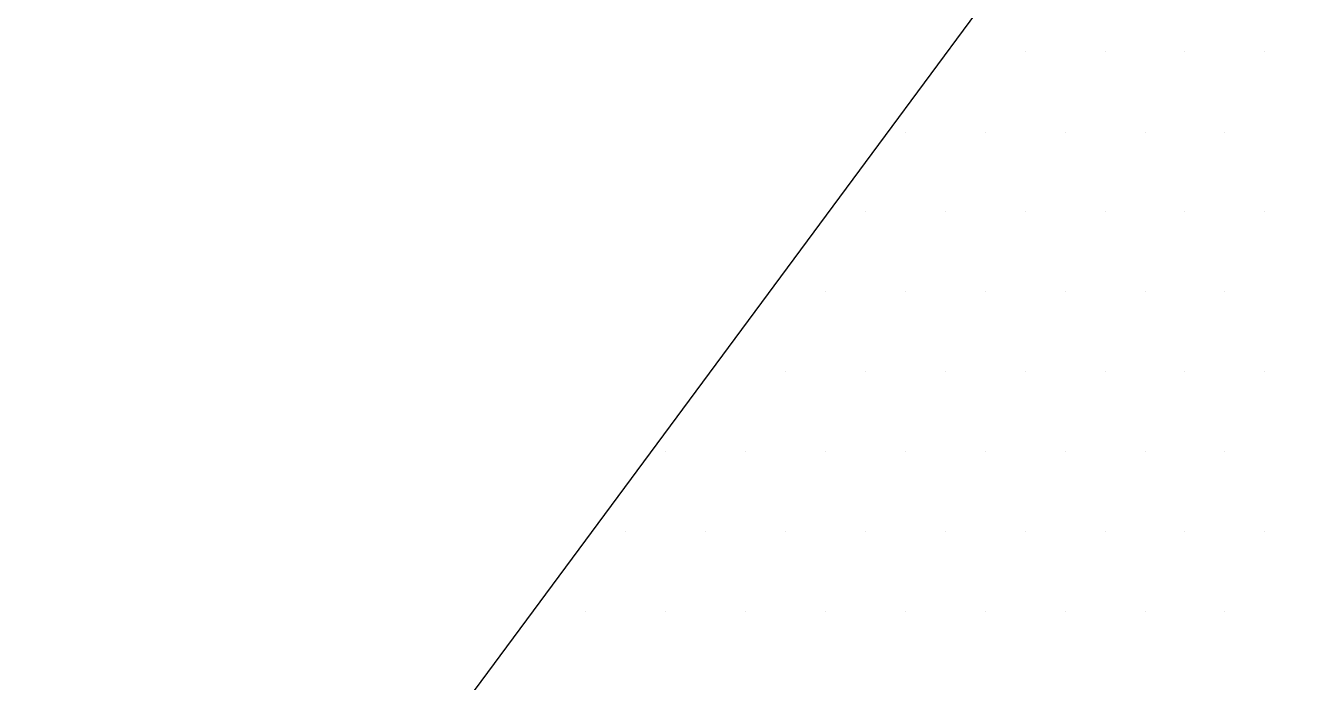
# Model space of a CAD drawing. Header units: millimetres. Extents: x 0 to 345, y 0 to 297.
# Drawn here: x 259.367 to 260.246, y 125.981 to 126.434 of the extents above; entities that cross this region are included whole.
import ezdxf

# ---------------------------------------------------------------- set-up
doc = ezdxf.new("R2010")
doc.units = ezdxf.units.MM
doc.header["$LTSCALE"] = 2
doc.linetypes.add('CACHEX2', pattern=[0.75, 0.5, -0.25])
for name, color, linetype in [('CALQUE_7', 4, 'Continuous'), ('CARTOUCHE', 7, 'Continuous'), ('rosace', 7, 'Continuous')]:
    doc.layers.add(name, color=color, linetype=linetype)

# ---------------------------------------------------------------- blocks, each defined once
blk = doc.blocks.new('A$C715108E3')
at = {"layer": 'CALQUE_7', "color": 131}
for p, q in [((-7.8163, -24.9811), (-7.8163, -24.9811)), ((-7.7267, -24.9811), (-7.7267, -24.9811)), ((-7.635, -24.9811), (-7.635, -24.9811)), ((-7.5434, -24.9811), (-7.5434, -24.9811)), ((-7.4515, -24.9811), (-7.4515, -24.9811)), ((-7.8843, -25.0736), (-7.8843, -25.0736)), ((-7.8642, -25.0736), (-7.8642, -25.0736)), ((-7.7724, -25.0736), (-7.7724, -25.0736)), ((-7.6809, -25.0736), (-7.6809, -25.0736)), ((-7.5891, -25.0736), (-7.5891, -25.0736)), ((-7.4973, -25.0736), (-7.4973, -25.0736)), ((-7.9523, -25.1649), (-7.9523, -25.1649)), ((-7.91, -25.1649), (-7.91, -25.1649)), ((-7.8187, -25.1649), (-7.8187, -25.1649)), ((-7.7267, -25.1649), (-7.7267, -25.1649)), ((-7.635, -25.1649), (-7.635, -25.1649)), ((-7.5434, -25.1649), (-7.5434, -25.1649)), ((-7.4515, -25.1649), (-7.4515, -25.1649)), ((-8.0203, -25.2562), (-8.0203, -25.2562)), ((-7.9563, -25.2562), (-7.9563, -25.2562)), ((-7.8642, -25.2562), (-7.8642, -25.2562)), ((-7.7724, -25.2562), (-7.7724, -25.2562)), ((-7.6809, -25.2562), (-7.6809, -25.2562)), ((-7.5891, -25.2562), (-7.5891, -25.2562)), ((-7.4973, -25.2562), (-7.4973, -25.2562)), ((-8.0884, -25.3488), (-8.0884, -25.3488)), ((-8.002, -25.3488), (-8.002, -25.3488)), ((-7.91, -25.3488), (-7.91, -25.3488)), ((-7.8187, -25.3488), (-7.8187, -25.3488)), ((-7.7267, -25.3488), (-7.7267, -25.3488)), ((-7.635, -25.3488), (-7.635, -25.3488)), ((-7.5434, -25.3488), (-7.5434, -25.3488)), ((-7.4515, -25.3488), (-7.4515, -25.3488)), ((-8.1562, -25.4402), (-8.1562, -25.4402)), ((-8.1394, -25.4402), (-8.1394, -25.4402)), ((-8.0475, -25.4402), (-8.0475, -25.4402)), ((-7.9563, -25.4402), (-7.9563, -25.4402)), ((-7.8642, -25.4402), (-7.8642, -25.4402)), ((-7.7724, -25.4402), (-7.7724, -25.4402)), ((-7.6809, -25.4402), (-7.6809, -25.4402)), ((-7.5891, -25.4402), (-7.5891, -25.4402)), ((-7.4973, -25.4402), (-7.4973, -25.4402)), ((-8.2244, -25.5328), (-8.2244, -25.5328)), ((-8.1851, -25.5328), (-8.1851, -25.5328)), ((-8.094, -25.5328), (-8.094, -25.5328)), ((-8.002, -25.5328), (-8.002, -25.5328)), ((-7.91, -25.5328), (-7.91, -25.5328)), ((-7.8187, -25.5328), (-7.8187, -25.5328)), ((-7.7267, -25.5328), (-7.7267, -25.5328)), ((-7.635, -25.5328), (-7.635, -25.5328)), ((-7.5434, -25.5328), (-7.5434, -25.5328)), ((-7.4515, -25.5328), (-7.4515, -25.5328)), ((-8.2917, -25.6241), (-8.2917, -25.6241)), ((-8.2316, -25.6241), (-8.2316, -25.6241)), ((-8.1394, -25.6241), (-8.1394, -25.6241)), ((-8.0475, -25.6241), (-8.0475, -25.6241)), ((-7.9563, -25.6241), (-7.9563, -25.6241)), ((-7.8642, -25.6241), (-7.8642, -25.6241)), ((-7.7724, -25.6241), (-7.7724, -25.6241)), ((-7.6809, -25.6241), (-7.6809, -25.6241)), ((-7.5891, -25.6241), (-7.5891, -25.6241)), ((-7.4973, -25.6241), (-7.4973, -25.6241))]:
    blk.add_line(p, q, dxfattribs=at)
blk.add_lwpolyline([(-5.0186, -17.1537), (-4.9784, -19.1278), (-5.3896, -19.2331), (-4.7123, -20.7884), (-8.4641, -25.8566), (-8.5996, -26.1134), (-8.0987, -26.1134), (-7.2053, -26.0731), (-6.6093, -26.0457), (-6.203, -25.613), (-3.9696, -22.5417), (-2.7917, -25.1531), (-2.6026, -25.1257), (-1.9525, -24.8418), (-1.3029, -24.5438), (-2.3854, -21.8923), (1.9656, -22.2806), (2.6017, -21.6183), (3.2786, -20.7927), (-3.3817, -20.0761), (-4.3053, -16.8895)], dxfattribs=at)
blk = doc.blocks.new('A$C581E6685')
at = {"layer": 'rosace', "color": 32, "linetype": 'CACHEX2', "ltscale": 1.5}
blk.add_ellipse((-38.0538, 23.8138), major_axis=(-19.0311, -3.534), ratio=0.590567, dxfattribs=at)
at = {"layer": 'rosace', "color": 32}
blk.add_ellipse((-37.6144, 23.8499), major_axis=(-13.5768, -4.2839), ratio=0.791971, dxfattribs=at)
at = {"layer": 'CARTOUCHE'}
blk.add_blockref('A$C715108E3', (-31.6739, 36.3189), dxfattribs=at)

msp = doc.modelspace()

# ---------------------------------------------------------------- linework, layer by layer
at = {"layer": 'CARTOUCHE'}
msp.add_rational_spline([(246.42479, 143.85479), (246.42479, 132.96363), (246.42479, 122.07247), (246.42479, 118.23247), (250.26479, 118.23247), (295.80406, 118.23247), (341.34333, 118.23247), (345.18333, 118.23247), (345.18333, 122.07247), (345.18333, 132.96363), (345.18333, 143.85479), (345.18333, 147.69479), (341.34333, 147.69479), (295.80406, 147.69479), (250.26479, 147.69479), (246.42479, 147.69479), (246.42479, 143.85479)], [1, 1, 1, 0.707106781187, 1, 1, 1, 0.707106781187, 1, 1, 1, 0.707106781187, 1, 1, 1, 0.707106781187, 1], degree=2, knots=[0, 0, 0, 1, 1, 2.570796, 2.570796, 3.570796, 3.570796, 5.141593, 5.141593, 6.141593, 6.141593, 7.712389, 7.712389, 8.712389, 8.712389, 10.283185, 10.283185, 10.283185], dxfattribs=at)

# ---------------------------------------------------------------- block references
at = {"layer": 'CARTOUCHE', "xscale": 0.6000000000000015, "yscale": 0.6000000000000015, "zscale": 0.6000000000000015}
msp.add_blockref('A$C581E6685', (283.69553, 119.61304), dxfattribs=at)

doc.saveas('drawing.dxf')
